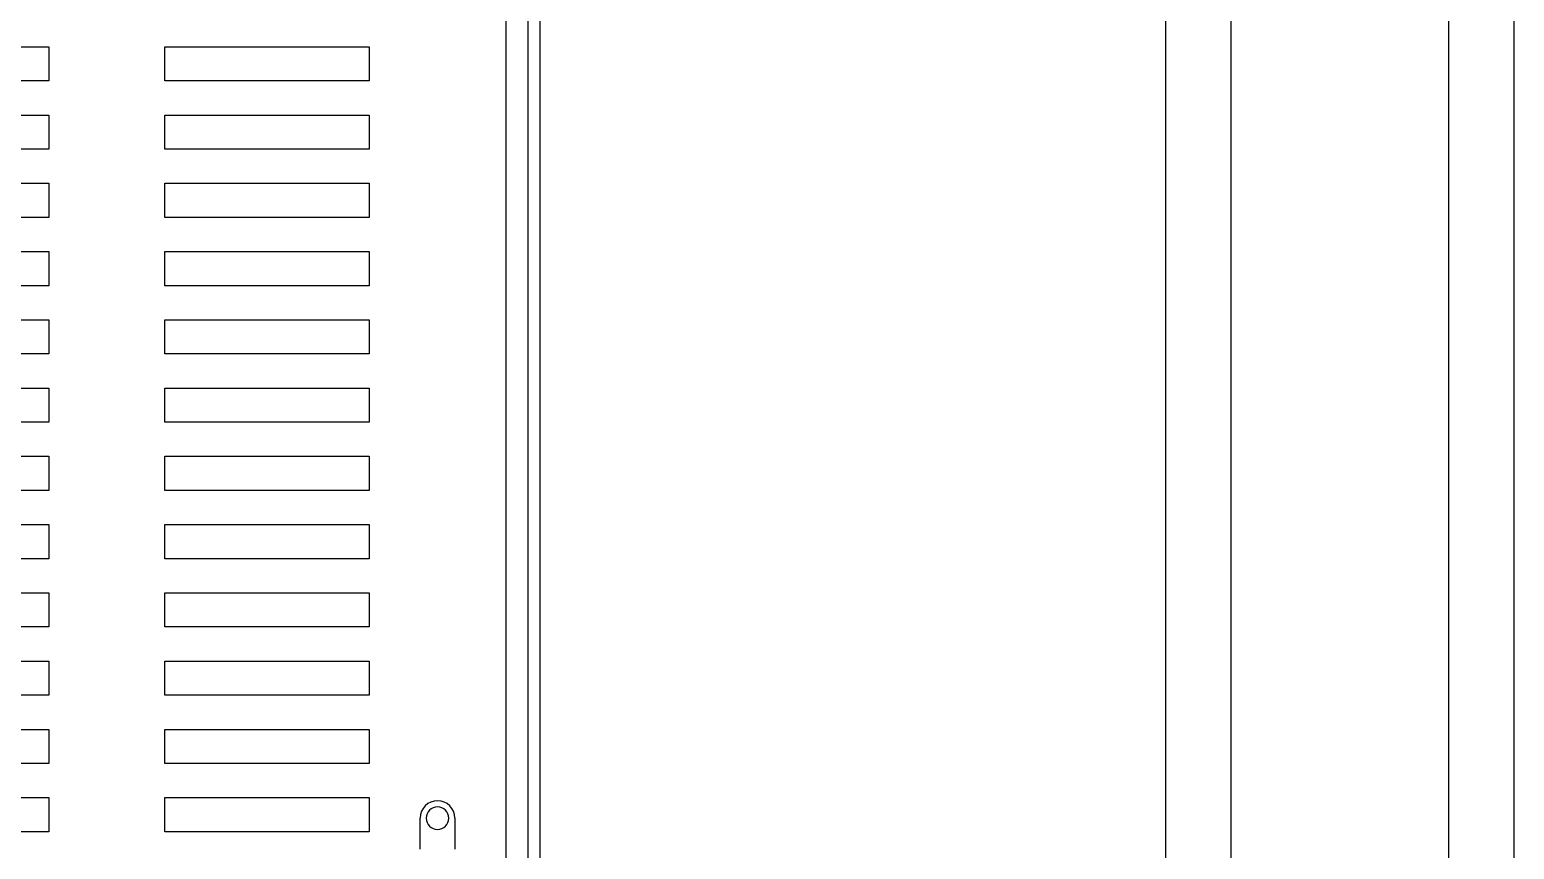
# Model space of a CAD drawing. Header units: inches. Extents: x 0 to 137, y 0 to 88.
# Drawn here: x 120.02 to 128.55, y 18.12 to 22.82 of the extents above; entities that cross this region are included whole.
import ezdxf

# ---------------------------------------------------------------- set-up
doc = ezdxf.new("R2010")
doc.units = ezdxf.units.IN
doc.header["$MEASUREMENT"] = 0

# ---------------------------------------------------------------- blocks, each defined once
blk = doc.blocks.new('FANUC_R-30iB_A-Cab_Std_RV')
for p, q in [((408.19, 495.68), (408.19, 12.6)), ((406.47, 12.6), (406.47, 483)), ((403.19, 475), (403.19, 96)), ((306.19, 261), (336.19, 261)), ((336.19, 261), (336.19, 256)), ((353.19, 261), (383.19, 261)), ((353.19, 256), (353.19, 261)), ((383.19, 261), (383.19, 256)), ((336.19, 256), (306.19, 256)), ((383.19, 256), (353.19, 256)), ((306.19, 251), (336.19, 251)), ((336.19, 251), (336.19, 246)), ((353.19, 251), (383.19, 251)), ((353.19, 246), (353.19, 251)), ((383.19, 251), (383.19, 246)), ((336.19, 246), (306.19, 246)), ((383.19, 246), (353.19, 246)), ((306.19, 241), (336.19, 241)), ((336.19, 241), (336.19, 236)), ((353.19, 241), (383.19, 241)), ((353.19, 236), (353.19, 241)), ((383.19, 241), (383.19, 236)), ((336.19, 236), (306.19, 236)), ((383.19, 236), (353.19, 236)), ((306.19, 231), (336.19, 231)), ((336.19, 231), (336.19, 226)), ((353.19, 231), (383.19, 231)), ((353.19, 226), (353.19, 231)), ((383.19, 231), (383.19, 226)), ((336.19, 226), (306.19, 226)), ((383.19, 226), (353.19, 226)), ((306.19, 221), (336.19, 221)), ((336.19, 221), (336.19, 216)), ((353.19, 221), (383.19, 221)), ((353.19, 216), (353.19, 221)), ((383.19, 221), (383.19, 216)), ((336.19, 216), (306.19, 216)), ((383.19, 216), (353.19, 216)), ((306.19, 211), (336.19, 211)), ((336.19, 211), (336.19, 206)), ((353.19, 211), (383.19, 211)), ((353.19, 206), (353.19, 211)), ((383.19, 211), (383.19, 206)), ((336.19, 206), (306.19, 206)), ((383.19, 206), (353.19, 206)), ((306.19, 201), (336.19, 201)), ((336.19, 201), (336.19, 196)), ((353.19, 201), (383.19, 201)), ((353.19, 196), (353.19, 201)), ((383.19, 201), (383.19, 196)), ((336.19, 196), (306.19, 196)), ((383.19, 196), (353.19, 196)), ((306.19, 191), (336.19, 191)), ((336.19, 191), (336.19, 186)), ((353.19, 191), (383.19, 191)), ((353.19, 186), (353.19, 191)), ((383.19, 191), (383.19, 186)), ((336.19, 186), (306.19, 186)), ((383.19, 186), (353.19, 186)), ((306.19, 181), (336.19, 181)), ((336.19, 181), (336.19, 176)), ((353.19, 181), (383.19, 181)), ((353.19, 176), (353.19, 181)), ((383.19, 181), (383.19, 176)), ((336.19, 176), (306.19, 176)), ((383.19, 176), (353.19, 176)), ((306.19, 171), (336.19, 171)), ((336.19, 171), (336.19, 166)), ((353.19, 171), (383.19, 171)), ((353.19, 166), (353.19, 171)), ((383.19, 171), (383.19, 166)), ((336.19, 166), (306.19, 166)), ((383.19, 166), (353.19, 166)), ((306.19, 161), (336.19, 161)), ((336.19, 161), (336.19, 156)), ((353.19, 161), (383.19, 161)), ((353.19, 156), (353.19, 161)), ((383.19, 161), (383.19, 156)), ((336.19, 156), (306.19, 156)), ((383.19, 156), (353.19, 156)), ((306.19, 151), (336.19, 151)), ((336.19, 151), (336.19, 146)), ((353.19, 151), (383.19, 151)), ((353.19, 146), (353.19, 151)), ((383.19, 151), (383.19, 146)), ((336.19, 146), (306.19, 146)), ((383.19, 146), (353.19, 146)), ((390.64, 143.43), (390.64, 148)), ((395.74, 148), (395.74, 143.43))]:
    blk.add_line(p, q)
for radius, start, end in [(2.55, 0, 180), (1.65, 0, 180), (1.65, 180, 0)]:
    blk.add_arc((393.19, 148), radius, start, end)

msp = doc.modelspace()

# ---------------------------------------------------------------- linework, layer by layer
at = {"color": 7, "linetype": 'Continuous', "lineweight": 25}
for p, q in [((126.54831, 14.93259), (126.54831, 45.43259)), ((126.92331, 14.93259), (126.92331, 43.43259)), ((128.17331, 14.93259), (128.17331, 43.43259)), ((128.54831, 14.93259), (128.54831, 43.43259))]:
    msp.add_line(p, q, dxfattribs=at)

# ---------------------------------------------------------------- block references
at = {"xscale": 0.03915910845827256, "yscale": 0.03915910845827256, "zscale": 0.03915910845827256}
msp.add_blockref('FANUC_R-30iB_A-Cab_Std_RV', (106.96882, 12.5), dxfattribs=at)

doc.saveas('drawing.dxf')
